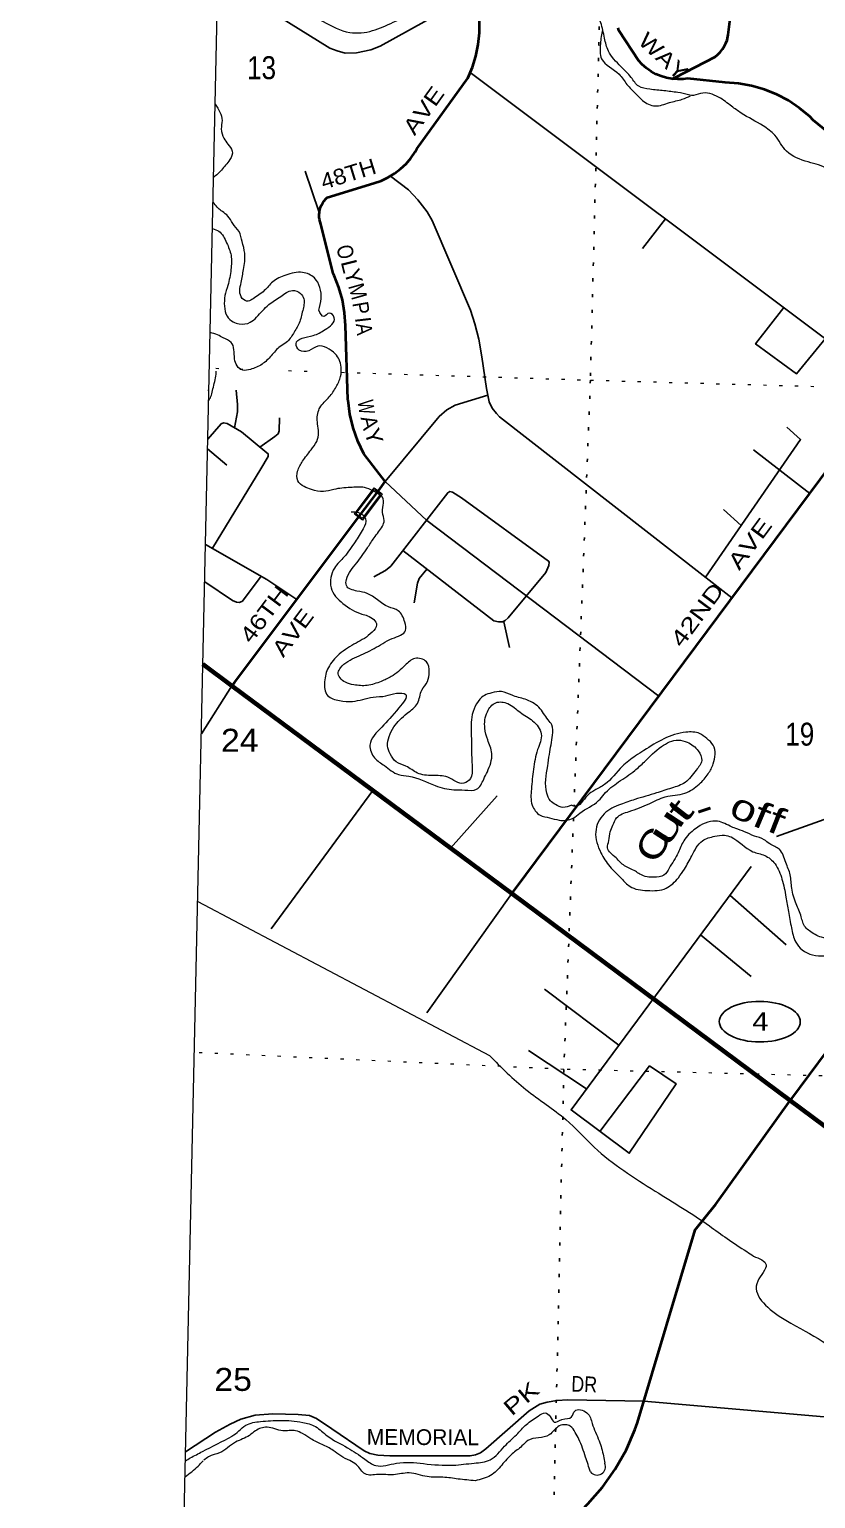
# Model space of a CAD drawing. Header units: feet. Extents: x -509309 to -252658, y -547785 to -360805.
# Drawn here: x -509309 to -503315, y -489844 to -478644 of the extents above; entities that cross this region are included whole.
import ezdxf
from ezdxf.enums import TextEntityAlignment as Align

# ---------------------------------------------------------------- set-up
doc = ezdxf.new("R2010")
doc.units = ezdxf.units.FT
doc.header["$LTSCALE"] = 80
doc.linetypes.add('DOTTED', pattern=[1.5, 0.3, -1.2])
for name, color, linetype, lineweight in [('17', 7, 'Continuous', 25), ('23', 7, 'Continuous', 70), ('26', 7, 'Continuous', 40), ('27', 7, 'Continuous', 13), ('29', 7, 'Continuous', 25), ('39', 7, 'Continuous', 13), ('4', 7, 'Continuous', 13), ('6', 7, 'DOTTED', 25), ('61', 7, 'Continuous', 13), ('7', 7, 'DOTTED', 13)]:
    doc.layers.add(name, color=color, linetype=linetype, lineweight=lineweight)
doc.layers.add('30', color=7, linetype='Continuous')
doc.layers.add('41', color=7, linetype='Continuous')

msp = doc.modelspace()

# ---------------------------------------------------------------- linework, layer by layer
at = {"layer": '17'}
msp.add_ellipse((-503740.64, -486208.3), major_axis=(-309.24, 1), ratio=0.500121, dxfattribs=at)
at = {"layer": '23'}
for p, q in [((-507764.09, -483648.17), (-507985.84, -483482.08)), ((-505631.79, -485232.32), (-507764.09, -483648.17)), ((-503507.8, -486810.29), (-505631.79, -485232.32))]:
    msp.add_line(p, q, dxfattribs=at)
msp.add_lwpolyline([(-499130, -489640.05), (-499152.3, -489635.65), (-499232.75, -489619.79), (-499561, -489555.05), (-499756.29, -489496.46), (-499944.39, -489417.77), (-500123.24, -489319.86), (-500170, -489290.05), (-503507.8, -486810.29)], dxfattribs=at)
at = {"layer": '26'}
msp.add_line((-506799.31, -482362.07), (-506648.33, -482160.8), dxfattribs=at)
for points in [[(-506648.33, -482160.8), (-506596, -482091.05), (-506759, -481880.05), (-506805.05, -481783.16), (-506840.72, -481681.98), (-506865.62, -481577.63), (-506879.47, -481471.25), (-506880, -481464.05), (-506899, -480902.05), (-506905.42, -480803.77), (-506922.08, -480706.7), (-506948.79, -480611.9), (-506985.27, -480520.42), (-506993, -480504.05), (-507087, -480129.05), (-507093.09, -480111.21), (-507097.29, -480092.83), (-507099.55, -480074.12), (-507099.83, -480055.27), (-507098.14, -480036.49), (-507094.5, -480018), (-507088.95, -479999.98), (-507081.54, -479982.65), (-507072.36, -479966.18), (-507061.52, -479950.77), (-507049.12, -479936.57), (-507038, -479926.05), (-506682, -479817.05), (-506627.38, -479797.91), (-506575.06, -479773.17), (-506525.61, -479743.09), (-506479.57, -479708.01), (-506437.46, -479668.31), (-506399.72, -479624.43), (-506366.78, -479576.84), (-506354, -479555.05), (-505967, -479015.05), (-505931.22, -478932.86), (-505904.23, -478847.38), (-505886.31, -478759.55), (-505877.68, -478670.33), (-505878.42, -478580.7)], [(-504404.7, -479020.77), (-504386, -479011.02), (-504081, -478852.05), (-504060.57, -478835.2), (-504042.01, -478816.31), (-504025.53, -478795.58), (-504011.3, -478773.24), (-503999.49, -478749.54), (-503990.22, -478724.73), (-503983.59, -478699.09), (-503981, -478684.05), (-503957, -478482.05)], [(-504404.7, -479020.77), (-504409.89, -479020.35), (-504451.72, -479012.52), (-504492.51, -479000.36), (-504531.8, -478984), (-504569.16, -478963.63), (-504604.2, -478939.46), (-504636.51, -478911.76), (-504665.75, -478880.84), (-504814.04, -478652.4), (-504820.33, -478631.07)], [(-502790.84, -479777.92), (-503332.42, -479334.7), (-503359.11, -479308.87), (-503437, -479243.57), (-503521.29, -479186.78), (-503611.05, -479139.11), (-503705.31, -479101.08), (-503803.02, -479073.12), (-503903.13, -479055.52), (-504004.52, -479048.48), (-504292.47, -479018.91), (-504324.92, -479022.72), (-504367.47, -479023.76), (-504404.7, -479020.77)], [(-505631.79, -485232.32), (-505613.07, -485207.17), (-502066.44, -480443.12), (-502046.42, -480416.23)], [(-507764.09, -483648.17), (-507742.25, -483619.05), (-506799.31, -482362.07)], [(-503507.8, -486810.29), (-503504.14, -486805.19), (-502945.06, -486052.26)], [(-506590.77, -491523.25), (-506564.02, -491494.77), (-505050.22, -489882.77), (-504939.29, -489757.14), (-504842.1, -489620.6), (-504759.72, -489474.66), (-504693.04, -489320.9), (-504672.72, -489263.02), (-504232.41, -487794.75), (-504074.82, -487600.36), (-503507.8, -486810.29)]]:
    msp.add_lwpolyline(points, dxfattribs=at)
at = {"layer": '29'}
for p, q in [((-505947.99, -478971.37), (-502754.53, -481367.4)), ((-507102.96, -480032.75), (-507207.5, -479725.16)), ((-504458.18, -480089.16), (-504633.98, -480314.31)), ((-507950.35, -481842.1), (-507803.13, -481965.31)), ((-503788.53, -481848.22), (-503359.99, -482180.69)), ((-504018.18, -482303.65), (-503881.14, -482425.26)), ((-505692.45, -483159.7), (-505647.55, -483355.76)), ((-507997.54, -484013.69), (-507764.09, -483648.17)), ((-506689.93, -484446.2), (-507466.36, -485500.3)), ((-506098.65, -484885.48), (-505743.42, -484485.41)), ((-503612.62, -484796.72), (-503003.79, -484580.29)), ((-506277.85, -486139.89), (-505631.79, -485232.32)), ((-503968.27, -485244.49), (-503538.72, -485622.29)), ((-504192.1, -485547.05), (-503805.75, -485863.08)), ((-504813.94, -486387.59), (-505381.38, -485959.14)), ((-505060.29, -486720.57), (-505503.16, -486427.95))]:
    msp.add_line(p, q, dxfattribs=at)
for points in [[(-507870.8, -478255.77), (-507017.71, -478785.84), (-506962.63, -478807.61), (-506901.3, -478825.61), (-506816.12, -478822.77), (-506706.47, -478800.86), (-506634.41, -478771.64), (-506299.72, -478585.87), (-506180.12, -478516), (-506106.37, -478480.24), (-505913.93, -478408.97)], [(-503952.81, -482977.01), (-505725.83, -481597.85), (-505747.73, -481573.12), (-505779.78, -481532.52), (-505802.5, -481484.24), (-505823.41, -481382.01), (-505860.44, -481139.36), (-505881.99, -481004.21), (-505913.23, -480887.75), (-505946.11, -480784), (-506236.91, -480100.96), (-506277.03, -480035.22), (-506347.64, -479941.9), (-506419.01, -479867.29), (-506556.15, -479761.67)], [(-503557.74, -480764.76), (-503772.42, -481041.13), (-503460.1, -481268.37), (-503241.37, -481002.13)], [(-507745.64, -481681.82), (-507721.84, -481558.09), (-507721.45, -481503.99), (-507732.1, -481393.77)], [(-506596, -482091.05), (-506184.13, -481595.59), (-506126.17, -481543.88), (-506063.03, -481509.07), (-505813.16, -481432.12)], [(-507551.38, -481828.4), (-507437.92, -481748.4), (-507412.36, -481725.68), (-507403.84, -481702.95), (-507402.59, -481604.12)], [(-507948.11, -481768.3), (-507847.28, -481650.51), (-507829.74, -481643.31), (-507801.34, -481648.99), (-507692, -481712.53), (-507497.89, -481871.12), (-507489.02, -481879.06), (-507489.02, -481898.94), (-507543.41, -481994.63), (-507913.35, -482599.72)], [(-503534.37, -481677.32), (-503429.48, -481770.73), (-504153.93, -482820.56)], [(-506683.29, -482817.77), (-506594.66, -482768.11), (-506554.24, -482735.34), (-506119.27, -482176.44), (-506103.47, -482165.95), (-506083.59, -482171.63), (-506015.72, -482215.78), (-505351.06, -482697.1), (-505345.38, -482705.63), (-505348.22, -482731.19), (-505372.5, -482784.39), (-505658.81, -483129.02), (-505680.42, -483148.73), (-505703.13, -483160.09), (-505731.53, -483160.09), (-505767.12, -483151.66), (-506462.08, -482616.92)], [(-506596, -482091.05), (-506278.34, -482387.16), (-504510.4, -483726)], [(-507965.76, -482569.9), (-507497.54, -482836.28), (-507271.06, -482990.93)], [(-507541.02, -482811.54), (-507684.38, -483003.31), (-507700.92, -483009.5), (-507709.58, -483012.33), (-507730.36, -483009.54), (-507760.77, -482996.25), (-507972.07, -482856.26)], [(-506278.28, -482758.35), (-506336.29, -482830.6), (-506349.73, -482864.46), (-506375.57, -483014.25)], [(-503805.47, -485024.44), (-505179.22, -486881.33), (-504735.14, -487211.23), (-504377.19, -486682.16), (-504580.34, -486545.76), (-504959.71, -487044.4)], [(-504624.13, -489101.01), (-502197.55, -489312.16), (-502128.47, -489306.7), (-502083.04, -489283.98), (-502014.5, -489230.42), (-501736.87, -488953.78)], [(-508118.05, -489488.42), (-507889.37, -489337.95), (-507778.64, -489275.46), (-507696.3, -489238.54), (-507588.4, -489207.29), (-507452.12, -489198.77), (-507259.05, -489201.61), (-507173.87, -489210.13), (-507119.92, -489232.85), (-507003.52, -489312.39), (-506756.5, -489479.97), (-506713.91, -489499.86), (-506651.44, -489514.05), (-506560.59, -489516.9), (-505947.31, -489516.9), (-505907.55, -489511.21), (-505870.64, -489494.17), (-505828.06, -489465.77), (-505498.7, -489176.05), (-505416.36, -489124.92), (-505362.42, -489107.88), (-505288.6, -489096.52), (-505203.42, -489090.84), (-504624.13, -489101.01)]]:
    msp.add_lwpolyline(points, dxfattribs=at)
at = {"layer": '39'}
for p, q in [((-507947.31, -481395.81), (-507946.87, -481395.14)), ((-508025.52, -485291.65), (-505801, -486466.05))]:
    msp.add_line(p, q, dxfattribs=at)
msp.add_arc((-504980.63, -489600.31), 64.08, 218.90669, 23.26622, dxfattribs=at)
for points in [[(-507868.7, -478140.3), (-507785.27, -478185.88), (-507694.38, -478236.38), (-507606.86, -478262.72), (-507500.32, -478327.66), (-507400, -478400.45), (-507301.68, -478473.2), (-507175, -478534.65), (-507070.03, -478583.51), (-506865.73, -478667.04), (-506692.92, -478653.5), (-506534.81, -478589.45), (-506329.96, -478502.56), (-506200.22, -478449.81), (-506066.2, -478387.14), (-505954.6, -478337.92), (-505952.54, -478335.97), (-505940.77, -478195.92), (-505946.03, -478149.17)], [(-502179.16, -480478.93), (-502221, -480452.05), (-502382, -480378.05), (-502556, -480295.05), (-502676, -480224.05), (-502811, -480160.05), (-502924, -480027.05), (-503033, -479848.05), (-503153, -479746.05), (-503218, -479707.05), (-503371, -479654.05), (-503537, -479572.05), (-503626, -479451.05), (-503715, -479379.05), (-503882, -479282.05), (-503955, -479230.05), (-504054, -479161.05), (-504193, -479132.05), (-504262, -479148.05), (-504284, -479143.05), (-504366, -479125.05), (-504471, -479112.05), (-504579, -479100.05), (-504663, -479077.05), (-504721, -479010.05), (-504799, -478927.05), (-504894, -478809.05), (-504924, -478710.05), (-504953, -478593.05), (-504999, -478503.05), (-505106, -478412.05), (-505217, -478363.05), (-505323, -478326.05), (-505493, -478304.05), (-505667, -478301.05), (-505797, -478308.05), (-505815.14, -478311.23)], [(-504939.92, -478646.71), (-504940, -478647.05), (-504955, -478753.05), (-504946, -478869.05), (-504813, -478985.05), (-504753, -479063.05), (-504685, -479135.05), (-504634, -479186.05), (-504539, -479227.05), (-504430, -479202.05), (-504331, -479176.05), (-504268, -479150.05)], [(-507891.31, -479213.21), (-507840, -479339.05), (-507846, -479403.05), (-507826, -479474.05), (-507795, -479519.05), (-507762, -479572.05), (-507780, -479636.05), (-507813, -479679.05), (-507844, -479716.05), (-507904.17, -479773.23)], [(-507102.82, -480784.24), (-507084.43, -480696.5), (-507136.36, -480538.75), (-507225.45, -480496.32), (-507354.34, -480517.02), (-507453.97, -480568.55), (-507517.91, -480635.06), (-507603.78, -480696.98), (-507640.39, -480716.08), (-507685.94, -480694.84), (-507694.69, -480572.3), (-507676.04, -480474.54), (-507666.7, -480350.46), (-507686.39, -480261.73), (-507710.4, -480184.91), (-507758.89, -480123.49), (-507795.46, -480066.39), (-507836.68, -480033.23), (-507870.05, -480006.3), (-507899.19, -479971.45), (-507908.33, -479959.98)], [(-507912.67, -480161.98), (-507864.74, -480182.88), (-507804.93, -480270.66), (-507771.38, -480365.78), (-507772.27, -480474.03), (-507795.58, -480595.73), (-507817.71, -480673.35), (-507821.85, -480753.45), (-507801.85, -480830.16), (-507754.88, -480873.5), (-507709.17, -480888.72), (-507624.64, -480876.9), (-507577.48, -480838.02), (-507482.68, -480742.25), (-507392.8, -480680.43), (-507303.35, -480634.64), (-507241.76, -480656.3), (-507216.79, -480697.05), (-507225.21, -480787.06), (-507251.83, -480882.61), (-507296.05, -480961.66), (-507350.02, -481030.43), (-507396.97, -481061.29), (-507465.02, -481131.7), (-507534.92, -481196.04), (-507624.21, -481235.82), (-507680.53, -481242.37), (-507725.76, -481209.11), (-507744.35, -481154.48), (-507771.09, -481029.47), (-507830.34, -480995.84), (-507873.84, -480972.65), (-507930.23, -480954.59)], [(-506631.5, -482196.39), (-506754, -482136.75), (-506862.25, -482135.93), (-506988.97, -482150.67), (-507067.6, -482166.67), (-507157.45, -482152.29), (-507214.97, -482128.74), (-507261.94, -482085.4), (-507263.96, -482011.16), (-507225.86, -481935.96), (-507161.38, -481849.42), (-507117.54, -481784.4), (-507103.74, -481718.59), (-507111.94, -481650.2), (-507103.14, -481546.17), (-507094.65, -481528.34), (-507022.26, -481446.02), (-506970.08, -481369.18), (-506935.88, -481289.87), (-506931.94, -481217.79), (-506946.47, -481161.27), (-506977.41, -481118.35), (-507110.16, -481058.75), (-507179.25, -481093.04), (-507251.34, -481089.15), (-507276.1, -481040.38), (-507146.09, -480977.61), (-507054.63, -480931.87), (-506984.04, -480841.48), (-507021.2, -480806.42), (-507063.98, -480831.37), (-507102.82, -480784.24)], [(-507941.68, -481472.11), (-507929, -481452.05), (-507921, -481433.05), (-507909, -481384.05), (-507896, -481328.05), (-507886, -481272.05), (-507885.5, -481248.97)], [(-505176.51, -484557.96), (-505241.11, -484574.32), (-505298.69, -484552.77), (-505336.01, -484523.72), (-505364.56, -484466.83), (-505356.99, -484258.5), (-505344.61, -484170.6), (-505320.61, -484022.85), (-505326.59, -483946.5), (-505353.62, -483907.7), (-505425.24, -483811.59), (-505529.89, -483750.71), (-505629.33, -483720.05), (-505708.78, -483691.91), (-505783.24, -483701.99), (-505839.88, -483720.57), (-505874.75, -483749.73), (-505939.15, -483908.46), (-505938.9, -484048.82), (-505936.74, -484193.25), (-505932.77, -484269.54), (-505947.1, -484355.39), (-505996.15, -484390.2), (-506119.26, -484344.88), (-506237.21, -484331.78), (-506351, -484312.77), (-506437.83, -484260.38), (-506513.11, -484226.33), (-506557.65, -484167.02), (-506578.08, -484106.33), (-506566.13, -484034.46), (-506530.09, -483961.21), (-506429.06, -483857.58), (-506350.83, -483781.42), (-506316.03, -483680.07), (-506274.19, -483615), (-506260.18, -483541.17), (-506282.19, -483464.41), (-506369.77, -483440.06), (-506443.3, -483490.28), (-506549.91, -483577.72), (-506627.07, -483613.81), (-506734.18, -483645.1), (-506836.32, -483640.43), (-506899.96, -483620.72), (-506954.08, -483545.12), (-506937.14, -483511.48), (-506812.55, -483426.5), (-506680.54, -483363.78), (-506542.14, -483287.19), (-506440.23, -483225.69), (-506446.59, -483163.36), (-506496.38, -483075.84), (-506571.78, -483045.81), (-506733.46, -482943.34), (-506811.18, -482925.27), (-506892.26, -482883.05), (-506891.03, -482836.97), (-506813.46, -482710.66), (-506732.2, -482596.49), (-506680.02, -482519.65), (-506646.73, -482474.4), (-506604.29, -482387.29), (-506616.66, -482324.81), (-506625.36, -482200.26), (-506631.5, -482196.39)], [(-506855.22, -482322.59), (-506799.7, -482326.84), (-506746.04, -482373.48), (-506764.41, -482451.28), (-506825.2, -482549.95), (-506908.46, -482664.07), (-506982.96, -482750.35), (-507009.02, -482900.05), (-506918, -483020.73), (-506773.76, -483100.69), (-506730, -483113.86), (-506661.69, -483183.82), (-506695.25, -483239.08), (-506817.78, -483322.1), (-506946.38, -483406.97), (-507029.31, -483509.07), (-507058.26, -483616.59), (-507034.99, -483721.46), (-506943.79, -483759.94), (-506845.71, -483766.51), (-506688.45, -483734.52), (-506591.94, -483725), (-506511.2, -483705.06), (-506439.23, -483712.95), (-506492.11, -483815.83), (-506622.37, -483962.82), (-506712.28, -484100.83), (-506676.78, -484198), (-506602.14, -484256.09), (-506493.7, -484325.09), (-506415.82, -484337.14), (-506215.21, -484408.55), (-506073.69, -484440.31), (-505989.53, -484442.51), (-505899.14, -484436.84), (-505844.96, -484360.06), (-505817.35, -484302.63), (-505783.55, -484163.16), (-505814.88, -484060.08), (-505836.56, -483971.29), (-505817.16, -483845.48), (-505753.17, -483776.97), (-505661.1, -483783.38), (-505566.63, -483850.01), (-505472.11, -483914.63), (-505406.61, -484014.59), (-505433.87, -484134.19), (-505465.94, -484283.73), (-505482.04, -484435.7), (-505475.29, -484558.18), (-505415.15, -484633.94), (-505343.5, -484653.86), (-505269.79, -484671.82), (-505163.11, -484656.56), (-505111.94, -484617.79), (-504969.05, -484523.27), (-504927.63, -484474.23), (-504816.86, -484380.87), (-504694.22, -484293.84), (-504620.26, -484227.6), (-504488.8, -484110.72), (-504361.17, -484061.92), (-504293.42, -484077.73), (-504208.97, -484144.09), (-504182.85, -484216.96), (-504224.91, -484290.05), (-504309.63, -484384.08), (-504413.06, -484427.5), (-504528.35, -484464.59)], [(-502824.74, -485958.18), (-502844.79, -485843.91), (-502863.17, -485781.28), (-502902.07, -485736.15), (-502943.45, -485709), (-502986.41, -485665.78), (-503034.28, -485656.51), (-503136.31, -485647.83), (-503198.77, -485584.04), (-503270.43, -485564.13), (-503361.37, -485515.64), (-503392.73, -485488.75), (-503424.65, -485407.71), (-503462.16, -485310.49), (-503497.07, -485191.28), (-503508.36, -485088.73), (-503541.96, -484995.61), (-503591.38, -484894.07), (-503664.45, -484852.06), (-503707.73, -484820.86), (-503781.17, -484792.87), (-503856.51, -484760.83), (-503924, -484735.01), (-503965.65, -484717.88), (-504021.11, -484692.37), (-504076.9, -484678.89), (-504230.84, -484737.03), (-504319.53, -484828.95), (-504362.07, -484920.08), (-504431.41, -485038.57), (-504470.93, -485091.68), (-504547.55, -485107.73), (-504599.6, -485104.36), (-504655.17, -485082.86), (-504688.69, -485061.94), (-504771.78, -485019.67), (-504836.35, -484959.83), (-504900.44, -484881.97), (-504890.98, -484828.08), (-504881.14, -484760.16), (-504859.76, -484710.59), (-504832.21, -484655.17), (-504736.64, -484605.53), (-504584.7, -484547.34), (-504460.97, -484494.42), (-504311.83, -484466.23), (-504201.7, -484396.92), (-504133.43, -484318.5), (-504095.32, -484243.3), (-504095.53, -484100.94), (-504144.28, -484049.54), (-504199.42, -484012.01), (-504303.41, -484001.27), (-504471.17, -484051.03), (-504623.97, -484141.28), (-504687.21, -484181.74), (-504787.59, -484261.33), (-504923.65, -484400.14), (-504999.02, -484444.29), (-505054.19, -484482.95), (-505152.68, -484566.6), (-505176.51, -484557.96)], [(-504528.35, -484464.59), (-504692.1, -484514.46), (-504801.37, -484551.71), (-504927.64, -484624.61), (-504991.46, -484761.29), (-504951.61, -484920.73), (-504884.21, -485024.75), (-504794.44, -485117.32), (-504729.87, -485177.16), (-504598.37, -485208.66), (-504453.51, -485190.38), (-504361.15, -485110.59), (-504315.29, -485045.61), (-504258.46, -484944.84), (-504224.68, -484881.56), (-504177.15, -484828.66), (-504084.01, -484795), (-504009.6, -484786.91), (-503959.83, -484800.24), (-503792.4, -484912.89), (-503702.93, -484941.29), (-503624.44, -485005.49), (-503571.39, -485121.17), (-503540.97, -485258.31), (-503521.87, -485369.09), (-503499.09, -485491.99), (-503465.92, -485601.13), (-503417.38, -485660.55), (-503246.13, -485705.12), (-503161.75, -485699.3), (-503045.41, -485772.51), (-502975.52, -485858.55), (-502906.41, -486067.4)], [(-505801, -486466.05), (-505523, -486726.05), (-505219, -486955.05), (-505002, -487165.05), (-504537, -487500.05), (-504125, -487765.05), (-503990, -487861.05), (-503840, -487961.05), (-503789, -487995.05)], [(-503789, -487995.05), (-503692, -488061.05), (-503756, -488186.05), (-503579, -488461.05), (-503112, -488804.05), (-503093.4, -489169.98)], [(-507766.38, -489367.19), (-507765.47, -489366.78), (-507659.02, -489285.35), (-507545.95, -489256.22), (-507395.35, -489248.12), (-507225.3, -489262.58), (-507127.91, -489295.2), (-507037.56, -489365.73), (-506883.57, -489455.96), (-506751.57, -489543.62), (-506668.64, -489591.9), (-506509.76, -489573.99), (-506303.31, -489577.37), (-506077.05, -489589.29), (-505918.21, -489573.39), (-505795.23, -489548.53), (-505686.19, -489445.1), (-505595.61, -489357.24), (-505519.33, -489279.02), (-505429.4, -489215.2), (-505376.6, -489190.51), (-505339.23, -489217.55), (-505308.29, -489260.47), (-505249.64, -489241.95), (-505174.86, -489219.84), (-505151.64, -489176.33), (-505057.79, -489190.81), (-505017.85, -489272.06), (-504965.23, -489403.76), (-504932.21, -489518.91), (-504921.75, -489575)], [(-505909.78, -489707.95), (-506039.76, -489694.53), (-506155.71, -489681.48), (-506275.88, -489676.34), (-506413.5, -489648.69), (-506532.15, -489661.63), (-506650.43, -489660.55), (-506748.56, -489655.99), (-506814.87, -489586.08), (-506866.16, -489554.67), (-506935.38, -489518.77), (-506992.42, -489477.18), (-507077.4, -489430.85), (-507162.49, -489388.53), (-507225.6, -489348.79), (-507279.16, -489327.34), (-507377.4, -489326.78), (-507496.98, -489299.6), (-507585.95, -489327.36), (-507631, -489362.27), (-507736.65, -489413.65), (-507859.12, -489494.67), (-507942.14, -489524.59), (-507978.41, -489551.5)], [(-505030.49, -489640.56), (-505068.79, -489527.38), (-505119.3, -489391.72), (-505147.97, -489338.84), (-505184.81, -489291.76), (-505220.61, -489280.8), (-505268.96, -489289.57), (-505305.89, -489320.68), (-505344.98, -489357.76), (-505508.57, -489401.61), (-505553.78, -489442.54), (-505627.58, -489502.77), (-505708.08, -489588.9), (-505792.38, -489666.9), (-505909.78, -489707.95)], [(-508119.38, -489555.61), (-508082, -489534.05), (-507989, -489485.05), (-507763, -489368.05)], [(-508121.9, -489678.23), (-508022, -489596.05), (-507985, -489557.05)]]:
    msp.add_spline(points, degree=3, dxfattribs=at)
at = {"layer": '4'}
msp.add_lwpolyline([(-505285.47, -360804.75), (-473709.75, -361478.07), (-442133.15, -362107.95), (-410555.71, -362694.39), (-378977.49, -363237.41), (-347398.54, -363736.98), (-315818.95, -364193.12), (-284238.76, -364605.82), (-252658.03, -364975.08), (-254669.8, -547785.08), (-286501.98, -547412.88), (-318333.63, -546996.89), (-350164.67, -546537.13), (-381995.06, -546033.57), (-413824.72, -545486.23), (-445653.6, -544895.12), (-477481.62, -544260.22), (-509308.75, -543581.54)], close=True, dxfattribs=at)
msp.add_lwpolyline([(-505285.47, -360804.75), (-473709.75, -361478.07), (-442133.15, -362107.95), (-410555.71, -362694.39), (-378977.49, -363237.41), (-347398.54, -363736.98), (-315818.95, -364193.12), (-284238.76, -364605.82), (-252658.03, -364975.08), (-254669.8, -547785.08), (-286501.98, -547412.88), (-318333.63, -546996.89), (-350164.67, -546537.13), (-381995.06, -546033.57), (-413824.72, -545486.23), (-445653.6, -544895.12), (-477481.62, -544260.22), (-509308.75, -543581.54)], close=True, dxfattribs=at)
at = {"layer": '6'}
for points in [[(-504957.62, -478382.01), (-505031.7, -481317.5), (-505156.97, -484565.04)], [(-505160.43, -484654.87), (-505234.37, -486571.57), (-505295.19, -489256.87)], [(-505296.44, -489312.11), (-505356.32, -491956.06), (-505441.13, -496326.95)]]:
    msp.add_lwpolyline(points, dxfattribs=at)
at = {"layer": '61'}
for p, q in [((-506830.16, -482338.82), (-506679.73, -482139.14)), ((-506679.73, -482139.14), (-506619.83, -482184.27))]:
    msp.add_line(p, q, dxfattribs=at)
msp.add_lwpolyline([(-506678.15, -482150.33), (-506631.02, -482185.84), (-506771.83, -482372.75), (-506818.96, -482337.24)], close=True, dxfattribs=at)
msp.add_lwpolyline([(-506619.83, -482184.27), (-506770.26, -482383.95), (-506830.16, -482338.82)], dxfattribs=at)
at = {"layer": '7'}
for p, q in [((-507887.92, -481227.28), (-507807.69, -481229.81)), ((-507705.14, -481233.05), (-507629.83, -481235.43)), ((-507333.7, -481244.78), (-507115.32, -481251.68))]:
    msp.add_line(p, q, dxfattribs=at)
for points in [[(-506930.76, -481257.51), (-505031.7, -481317.5), (-500202.86, -481453.53), (-494947.27, -481602.7), (-489671.37, -481742.38), (-485866.07, -481811.79)], [(-501706.49, -486660.69), (-505234.37, -486571.57), (-508051.01, -486443.26)]]:
    msp.add_lwpolyline(points, dxfattribs=at)

# ---------------------------------------------------------------- texts
at = {"layer": '17', "width": 1.2}
msp.add_text(' 4 ', height=140, dxfattribs=at).set_placement((-503735.54, -486276.61), align=Align.CENTER)
at = {"layer": '27'}
for s, rotation, width, p in [('WAY', 316.989, 1.2, (-504676.75, -478743.7)), ('AVE', 54.372, 1.25, (-506371.76, -479459.67)), ('48TH', 17.024, 1.1, (-507066.34, -479865.77)), ('42ND   AVE', 53.405, 1.35, (-504334.87, -483363.32)), ('46TH', 53.124, 1.25, (-507617.49, -483333.2)), ('AVE', 53.124, 1.25, (-507373.35, -483438.31))]:
    msp.add_text(s, height=120, rotation=rotation, dxfattribs=dict(at, width=width)).set_placement(p)
for s, rotation, width, p in [('O', 284.072, 0.85, (-506957.37, -480354.26)), ('L', 284.072, 1.1, (-506923.69, -480463.83)), ('Y', 286.741, 1.05, (-506895.39, -480544.31)), ('M', 285.735, 0.9, (-506863.28, -480657.26)), ('P', 279.739, 0.9, (-506838.85, -480777.83)), ('A', 276.936, 0.85, (-506815.07, -480935.19)), ('W', 277.418, 0.7, (-506799.55, -481530.14)), ('Y', 289.42, 1.1, (-506739.85, -481766.42))]:
    msp.add_text(s, height=120, rotation=rotation, dxfattribs=dict(at, width=width)).set_placement(p, align=Align.CENTER)
for s, rotation, p in [('I', 276.737, (-506824.7, -480864.81)), ('A', 283.421, (-506772.75, -481655.45))]:
    msp.add_text(s, height=120, rotation=rotation, dxfattribs=at).set_placement(p, align=Align.CENTER)
at = {"layer": '30'}
for s, rotation, width, p in [('PK', 40.228, 1.35, (-505631.4, -489219.63)), ('DR', 358.06, 0.85, (-505179.24, -489028.22))]:
    msp.add_text(s, height=120, rotation=rotation, dxfattribs=dict(at, width=width)).set_placement(p)
msp.add_text('MEMORIAL', height=120, rotation=359.789, dxfattribs=at).set_placement((-506737.26, -489433.83))
at = {"layer": '41'}
for s, rotation, width, p in [('t', 52.207, 1.7, (-504271.79, -484657.22)), ('o', 335.559, 1.3, (-503898.49, -484671.51)), ('u', 56.923, 1.75, (-504372.71, -484774.53)), ('f', 337.211, 1.45, (-503761.56, -484728.1)), ('f', 338.598, 1.45, (-503647.29, -484769.36)), ('C', 60.229, 1.3, (-504467.84, -484908.2))]:
    msp.add_text(s, height=200, rotation=rotation, dxfattribs=dict(at, width=width)).set_placement(p, align=Align.CENTER)
at = {"layer": '41', "width": 1.5}
msp.add_text('-', height=200, rotation=18.334, dxfattribs=at).set_placement((-504201.99, -484689.16))
at = {"layer": '7'}
for s, width, p in [('13', 0.85, (-507649.35, -479023.26)), ('19', 0.85, (-503546.17, -484103.85)), ('24', 1.1, (-507848.06, -484150.48)), ('25', 1.1, (-507898.57, -489022.91))]:
    msp.add_text(s, height=175, dxfattribs=dict(at, width=width)).set_placement(p)

doc.saveas('drawing.dxf')
